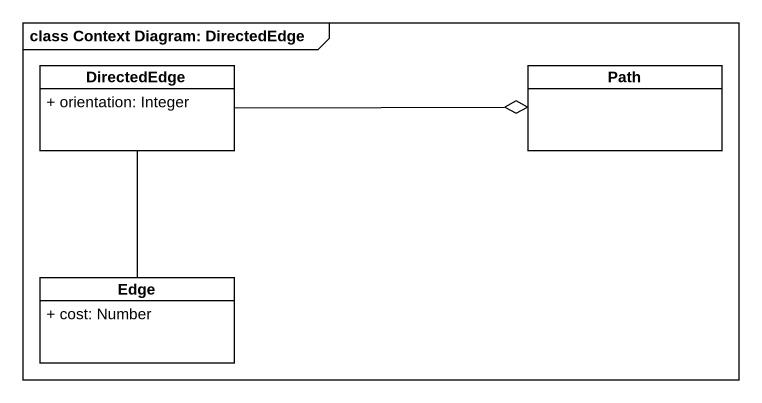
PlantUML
@startuml
mainframe class Context Diagram: DirectedEdge
hide circle
hide empty members
skinparam classAttributeIconSize 0
class DirectedEdge {
  + orientation: Integer
}
class Path
class Edge {
  + cost: Number
}
DirectedEdge -right-o Path
DirectedEdge -- Edge
@enduml
